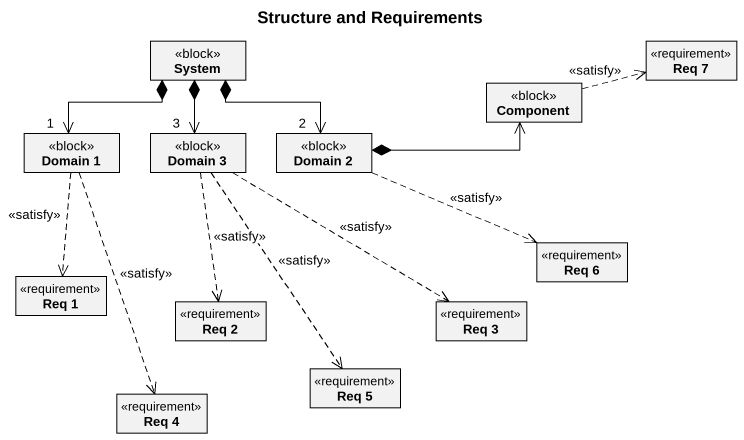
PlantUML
@startuml
title Structure and Requirements
hide circle
hide empty members
class System <<block>>
class "Req 7" as Req_7 <<requirement>>
class "Component" as Component_ <<block>>
class "Domain 1" as Domain_1 <<block>>
class "Domain 3" as Domain_3 <<block>>
class "Domain 2" as Domain_2 <<block>>
class "Req 1" as Req_1 <<requirement>>
class "Req 6" as Req_6 <<requirement>>
class "Req 2" as Req_2 <<requirement>>
class "Req 3" as Req_3 <<requirement>>
class "Req 5" as Req_5 <<requirement>>
class "Req 4" as Req_4 <<requirement>>
System *--> "1" Domain_1
System *--> "3" Domain_3
System *--> "2" Domain_2
Component_ .right.> Req_7 : <<satisfy>>
Domain_1 ..> Req_1 : <<satisfy>>
Domain_1 ..> Req_4 : <<satisfy>>
Domain_3 ..> Req_2 : <<satisfy>>
Domain_3 .right.> Req_3 : <<satisfy>>
Domain_3 ..> Req_5 : <<satisfy>>
Domain_2 *-right-> Component_
Domain_2 .right.> Req_6 : <<satisfy>>
@enduml
